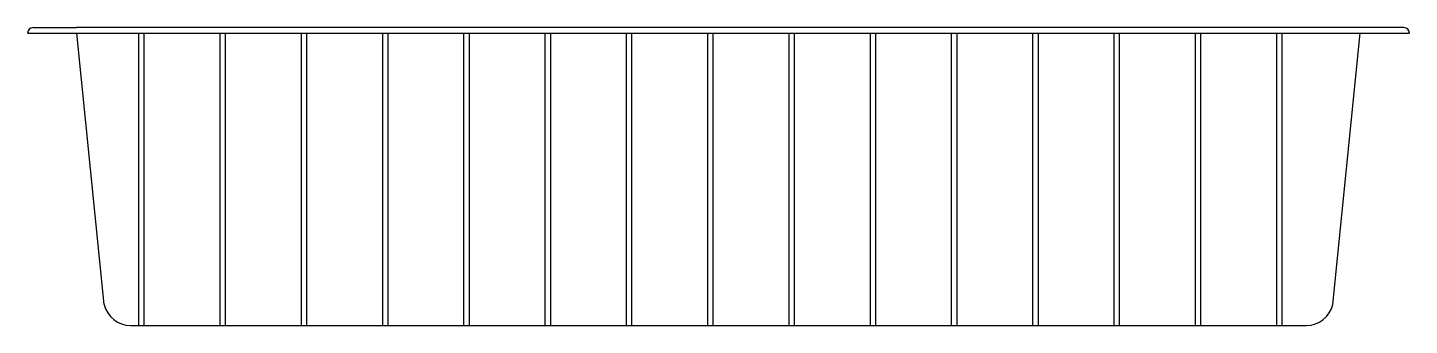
# Model space of a CAD drawing. Extents: x -1194.44 to -1189.34, y 291.1 to 292.2.
import ezdxf

# ---------------------------------------------------------------- set-up
doc = ezdxf.new("R2010")
doc.units = 0
doc.header["$LTSCALE"] = 10
doc.header["$MEASUREMENT"] = 0
doc.layers.add('Piscinas_Fibratec', color=4, linetype='CONTINUOUS')

msp = doc.modelspace()

# ---------------------------------------------------------------- linework, layer by layer
at = {"layer": 'Piscinas_Fibratec', "color": 2}
for p, q in [((-1194.4244, 292.1974), (-1194.2644, 292.1974)), ((-1189.5244, 292.1974), (-1194.2644, 292.1974)), ((-1189.3644, 292.1974), (-1189.5244, 292.1974)), ((-1194.4444, 292.1774), (-1189.3444, 292.1774))]:
    msp.add_line(p, q, dxfattribs=at)
at = {"layer": 'Piscinas_Fibratec'}
for p, q in [((-1194.1621, 291.1743), (-1194.2624, 292.1774)), ((-1189.6267, 291.1743), (-1189.5264, 292.1774)), ((-1194.0648, 291.0974), (-1189.724, 291.0974))]:
    msp.add_line(p, q, dxfattribs=at)
at = {"layer": 'Piscinas_Fibratec', "color": 1}
for p, q in [((-1194.0338, 291.0974), (-1194.0338, 292.1774)), ((-1194.0138, 291.0974), (-1194.0138, 292.1774)), ((-1193.7338, 291.0974), (-1193.7338, 292.1774)), ((-1193.7138, 291.0974), (-1193.7138, 292.1774)), ((-1193.4338, 291.0974), (-1193.4338, 292.1774)), ((-1193.4338, 291.0974), (-1193.4338, 292.1774)), ((-1193.4138, 291.0974), (-1193.4138, 292.1774)), ((-1193.4138, 291.0974), (-1193.4138, 292.1774)), ((-1193.1338, 291.0974), (-1193.1338, 292.1774)), ((-1193.1138, 291.0974), (-1193.1138, 292.1774)), ((-1192.8338, 291.0974), (-1192.8338, 292.1774)), ((-1192.8138, 291.0974), (-1192.8138, 292.1774)), ((-1192.5338, 291.0974), (-1192.5338, 292.1774)), ((-1192.5338, 291.0974), (-1192.5338, 292.1774)), ((-1192.5138, 291.0974), (-1192.5138, 292.1774)), ((-1192.5138, 291.0974), (-1192.5138, 292.1774)), ((-1192.2338, 291.0974), (-1192.2338, 292.1774)), ((-1192.2138, 291.0974), (-1192.2138, 292.1774)), ((-1191.9338, 291.0974), (-1191.9338, 292.1774)), ((-1191.9138, 291.0974), (-1191.9138, 292.1774)), ((-1191.6338, 291.0974), (-1191.6338, 292.1774)), ((-1191.6138, 291.0974), (-1191.6138, 292.1774)), ((-1191.3338, 291.0974), (-1191.3338, 292.1774)), ((-1191.3138, 291.0974), (-1191.3138, 292.1774)), ((-1191.0338, 291.0974), (-1191.0338, 292.1774)), ((-1191.0138, 291.0974), (-1191.0138, 292.1774)), ((-1190.7338, 291.0974), (-1190.7338, 292.1774)), ((-1190.7138, 291.0974), (-1190.7138, 292.1774)), ((-1190.4338, 291.0974), (-1190.4338, 292.1774)), ((-1190.4138, 291.0974), (-1190.4138, 292.1774)), ((-1190.1338, 291.0974), (-1190.1338, 292.1774)), ((-1190.1138, 291.0974), (-1190.1138, 292.1774)), ((-1189.8338, 291.0974), (-1189.8338, 292.1774)), ((-1189.8138, 291.0974), (-1189.8138, 292.1774))]:
    msp.add_line(p, q, dxfattribs=at)
at = {"layer": 'Piscinas_Fibratec', "color": 2}
for centre, start, end in [((-1194.4244, 292.1774), 90, 180), ((-1189.3644, 292.1774), 0, 90)]:
    msp.add_arc(centre, 0.02, start, end, dxfattribs=at)
at = {"layer": 'Piscinas_Fibratec'}
for centre, start, end in [((-1194.0648, 291.1974), 193.3904, 270), ((-1189.724, 291.1974), 270, 346.6096)]:
    msp.add_arc(centre, 0.1, start, end, dxfattribs=at)

doc.saveas('drawing.dxf')
